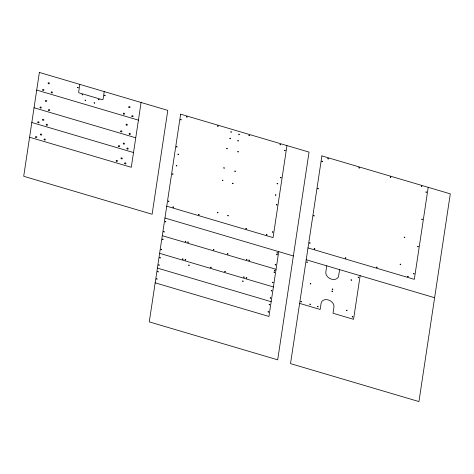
<?xml version="1.0" encoding="UTF-8"?>
<svg xmlns="http://www.w3.org/2000/svg" width="474" height="474" viewBox="0 0 474 474"><rect width="100%" height="100%" fill="white"/><g stroke="black" fill="none" stroke-linecap="round" stroke-linejoin="round"><path stroke-width="0.71" d="M79.828 84.384L78.666 92.069A0.812 0.616 27.6 0 0 79.348 92.922L102.2 99.676A0.812 0.616 27.6 0 0 103.065 99.279L104.227 91.595M141.08 102.485L131.298 167.292L29.595 137.241M286.96 145.589L273.065 237.604L166.741 206.19M278.73 251.647L268.942 316.454L155.17 282.836M326.752 265.837L325.816 272.07A6.79 5.131 27.6 0 0 331.45 279.156A6.79 5.131 27.6 0 0 338.655 275.862L339.597 269.635M360.139 275.702L353.557 319.322L333.009 313.255L333.951 307.022A6.79 5.131 27.6 0 0 328.316 299.929A6.79 5.131 27.6 0 0 321.111 303.224L320.169 309.457L299.621 303.39M428.212 187.325L414.323 279.346L307.993 247.926M36.711 90.09L138.414 120.141M34.051 107.74L135.754 137.792M31.823 122.493L133.526 152.545M164.952 218.028L293.365 255.972M306.21 259.764L434.622 297.713M162.286 235.685L276.064 269.303M159.625 253.341L273.397 286.96M157.398 268.088L271.169 301.707M300.836 301.577C301.559 302.874 301.76 300.729 300.836 301.577M306.791 262.11C307.519 263.396 307.756 261.275 306.802 262.081M310.233 283.742C310.98 285.022 311.169 282.931 310.239 283.707M346.47 310.286C347.14 311.59 347.525 309.445 346.47 310.286M351.05 279.962C351.702 281.248 352.111 279.174 351.056 279.933M352.2 316.751C352.875 318.048 353.225 315.939 352.2 316.751M358.16 277.29C358.753 278.582 359.256 276.52 358.166 277.254M39.378 72.433L23.7 176.287L152.113 214.236L167.79 110.377L39.378 72.433M180.635 114.169L149.274 321.887L277.687 359.831L309.048 152.113L180.635 114.169M321.887 155.91L290.526 363.623L418.939 401.567L450.3 193.854L321.887 155.91M77.653 87.346C77.937 88.709 78.945 86.813 77.653 87.346M82.073 94.51C82.352 95.872 83.359 93.976 82.073 94.51M85.107 100.18C85.385 101.543 86.392 99.647 85.107 100.18M94.095 102.834C94.373 104.197 95.387 102.307 94.095 102.834M98.509 99.368C98.788 100.731 99.801 98.835 98.509 99.368M104.618 95.315C104.902 96.678 105.909 94.782 104.618 95.315M180.647 119.513C180.926 120.876 181.933 118.986 180.647 119.513M176.535 146.727C176.82 148.089 177.827 146.193 176.535 146.727M186.555 116.811C186.821 118.174 187.858 116.284 186.555 116.811M177.957 154.198C178.242 155.561 179.249 153.665 177.957 154.198M172.429 173.934C172.714 175.297 173.721 173.407 172.429 173.934M176.233 165.622C176.518 166.984 177.525 165.088 176.233 165.622M168.323 201.148C168.602 202.511 169.609 200.615 168.323 201.148M165.248 221.5C165.533 222.863 166.54 220.973 165.248 221.5M163.714 231.679C163.992 233.042 164.999 231.152 163.714 231.679M172.945 206.96C173.223 208.323 174.236 206.427 172.945 206.96M162.582 239.157C162.866 240.519 163.874 238.629 162.582 239.157M161.047 249.336C161.326 250.699 162.339 248.809 161.047 249.336M159.791 257.643C160.076 259.005 161.083 257.115 159.791 257.643M158.695 264.913C158.974 266.275 159.987 264.385 158.695 264.913M157.688 271.561C157.972 272.923 158.98 271.033 157.688 271.561M156.592 278.831C156.876 280.193 157.883 278.303 156.592 278.831M217.631 125.995C217.91 127.358 218.917 125.462 217.631 125.995M185.198 241.284C185.482 242.647 186.489 240.756 185.198 241.284M187.769 242.042C188.048 243.405 189.061 241.515 187.769 242.042M182.531 258.94C182.816 260.303 183.823 258.413 182.531 258.94M198.624 214.55C198.908 215.913 199.915 214.017 198.624 214.55M185.103 259.699C185.387 261.061 186.395 259.171 185.103 259.699M230.832 131.849C231.111 133.212 232.118 131.316 230.832 131.849M229.86 138.29C230.139 139.652 231.146 137.756 229.86 138.29M226.732 148.321C227.016 149.683 228.024 147.793 226.732 148.321M188.711 265.108C188.996 266.471 190.003 264.575 188.711 265.108M223.787 167.843C224.066 169.206 225.079 167.316 223.787 167.843M222.318 180.215C222.602 181.578 223.609 179.687 222.318 180.215M238.789 134.201C239.074 135.564 240.081 133.668 238.789 134.201M237.818 140.642C238.102 142.004 239.109 140.108 237.818 140.642M217.459 212.411C217.744 213.774 218.751 211.884 217.459 212.411M237.776 151.585C238.061 152.948 239.068 151.052 237.776 151.585M234.831 171.108C235.11 172.471 236.117 170.581 234.831 171.108M232.592 183.248C232.876 184.611 233.883 182.721 232.592 183.248M248.963 135.25C249.241 136.613 250.254 134.723 248.963 135.25M213.324 249.597C213.602 250.959 214.615 249.063 213.324 249.597M210.657 267.253C210.936 268.616 211.949 266.72 210.657 267.253M227.733 215.445C228.018 216.808 229.025 214.918 227.733 215.445M227.449 253.768C227.727 255.131 228.741 253.24 227.449 253.768M224.783 271.424C225.061 272.787 226.074 270.891 224.783 271.424M245.882 228.509C246.166 229.872 247.173 227.982 245.882 228.509M280.039 144.434C280.318 145.796 281.331 143.906 280.039 144.434M246.326 259.343C246.604 260.706 247.618 258.816 246.326 259.343M284.661 150.246C284.939 151.609 285.952 149.719 284.661 150.246M248.891 260.108C249.176 261.47 250.183 259.574 248.891 260.108M243.66 277C243.938 278.362 244.951 276.472 243.66 277M242.647 281.041C242.931 282.403 243.938 280.513 242.647 281.041M277.094 183.491C277.373 184.854 278.386 182.958 277.094 183.491M246.225 277.758C246.51 279.121 247.517 277.231 246.225 277.758M280.549 177.46C280.833 178.822 281.84 176.926 280.549 177.46M275.37 194.915C275.649 196.277 276.656 194.381 275.37 194.915M266.429 234.583C266.708 235.945 267.721 234.055 266.429 234.583M276.443 204.667C276.615 205.959 277.823 204.312 276.496 204.608M272.337 231.881C272.615 233.244 273.628 231.353 272.337 231.881M276.958 252.778C277.243 254.141 278.25 252.245 276.958 252.778M276.709 254.437C276.994 255.8 278.001 253.91 276.709 254.437M275.175 264.616C275.453 265.979 276.466 264.083 275.175 264.616M274.298 270.435C274.47 271.721 275.678 270.073 274.345 270.37M274.043 272.094C274.327 273.457 275.335 271.566 274.043 272.094M272.509 282.273C272.793 283.636 273.8 281.74 272.509 282.273M271.252 290.58C271.537 291.943 272.544 290.052 271.252 290.58M270.156 297.85C270.441 299.213 271.448 297.322 270.156 297.85M269.155 304.498C269.433 305.86 270.441 303.964 269.155 304.498M268.053 311.768C268.337 313.13 269.345 311.24 268.053 311.768M321.899 161.255C322.184 162.618 323.191 160.722 321.899 161.255M317.793 188.462C318.072 189.825 319.079 187.935 317.793 188.462M327.807 158.553C328.091 159.916 329.098 158.02 327.807 158.553M313.681 215.676C313.966 217.039 314.973 215.143 313.681 215.676M309.575 242.884C309.86 244.246 310.867 242.356 309.575 242.884M314.197 248.696C314.481 250.059 315.488 248.169 314.197 248.696M309.848 304.154C310.132 305.517 311.14 303.627 309.848 304.154M358.883 167.731C359.168 169.094 360.175 167.203 358.883 167.731M317.556 306.429C317.728 307.721 318.937 306.074 317.604 306.37M332.244 289.075C332.529 290.438 333.536 288.548 332.244 289.075M331.936 291.154C332.215 292.517 333.222 290.621 331.936 291.154M345.273 257.88C345.558 259.242 346.565 257.352 345.273 257.88M390.215 176.992C390.499 178.354 391.506 176.458 390.215 176.992M376.605 267.14C376.889 268.503 377.897 266.607 376.605 267.14M404.198 237.213C404.476 238.576 405.489 236.68 404.198 237.213M421.291 186.175C421.576 187.538 422.583 185.642 421.291 186.175M400.121 264.214C400.4 265.576 401.413 263.686 400.121 264.214M425.913 191.988C426.197 193.351 427.204 191.455 425.913 191.988M421.807 219.195C422.085 220.558 423.098 218.668 421.807 219.195M407.681 276.324C407.966 277.687 408.973 275.791 407.681 276.324M417.695 246.409C417.979 247.772 418.986 245.882 417.695 246.409M413.589 273.622C413.873 274.985 414.88 273.089 413.589 273.622M37.92 122.505A0.681 0.515 27.6 0 0 39.028 122.588A0.681 0.515 27.6 0 0 38.335 121.723A0.681 0.515 27.6 0 0 37.92 122.505M46.393 125.012A0.681 0.515 27.6 0 0 47.501 125.095A0.681 0.515 27.6 0 0 46.813 124.224A0.681 0.515 27.6 0 0 46.393 125.012M42.719 120.017A0.681 0.515 27.6 0 0 43.827 120.106A0.681 0.515 27.6 0 0 43.14 119.235A0.681 0.515 27.6 0 0 42.719 120.017M118.559 146.336A0.681 0.515 27.6 0 0 119.673 146.419A0.681 0.515 27.6 0 0 118.98 145.554A0.681 0.515 27.6 0 0 118.559 146.336M127.038 148.842A0.681 0.515 27.6 0 0 128.146 148.925A0.681 0.515 27.6 0 0 127.459 148.054A0.681 0.515 27.6 0 0 127.038 148.842M123.364 143.847A0.681 0.515 27.6 0 0 124.472 143.93A0.681 0.515 27.6 0 0 123.785 143.065A0.681 0.515 27.6 0 0 123.364 143.847M35.692 137.253A0.681 0.515 27.6 0 0 36.8 137.336A0.681 0.515 27.6 0 0 36.113 136.471A0.681 0.515 27.6 0 0 35.692 137.253M44.165 139.759A0.681 0.515 27.6 0 0 45.279 139.842A0.681 0.515 27.6 0 0 44.586 138.977A0.681 0.515 27.6 0 0 44.165 139.759M40.491 134.764A0.681 0.515 27.6 0 0 41.605 134.853A0.681 0.515 27.6 0 0 40.912 133.982A0.681 0.515 27.6 0 0 40.491 134.764M116.337 161.083A0.681 0.515 27.6 0 0 117.445 161.166A0.681 0.515 27.6 0 0 116.752 160.301A0.681 0.515 27.6 0 0 116.337 161.083M124.81 163.589A0.681 0.515 27.6 0 0 125.918 163.672A0.681 0.515 27.6 0 0 125.231 162.801A0.681 0.515 27.6 0 0 124.81 163.589M121.137 158.594A0.681 0.515 27.6 0 0 122.245 158.683A0.681 0.515 27.6 0 0 121.557 157.812A0.681 0.515 27.6 0 0 121.137 158.594M48.241 83.46A0.681 0.515 27.6 0 0 49.349 83.548A0.681 0.515 27.6 0 0 48.656 82.677A0.681 0.515 27.6 0 0 48.241 83.46M51.287 92.608A0.681 0.515 27.6 0 0 52.395 92.691A0.681 0.515 27.6 0 0 51.707 91.82A0.681 0.515 27.6 0 0 51.287 92.608M42.808 90.101A0.681 0.515 27.6 0 0 43.922 90.184A0.681 0.515 27.6 0 0 43.229 89.319A0.681 0.515 27.6 0 0 42.808 90.101M128.881 107.29A0.681 0.515 27.6 0 0 129.995 107.373A0.681 0.515 27.6 0 0 129.301 106.508A0.681 0.515 27.6 0 0 128.881 107.29M123.453 113.932A0.681 0.515 27.6 0 0 124.561 114.015A0.681 0.515 27.6 0 0 123.874 113.15A0.681 0.515 27.6 0 0 123.453 113.932M131.926 116.438A0.681 0.515 27.6 0 0 133.04 116.521A0.681 0.515 27.6 0 0 132.347 115.65A0.681 0.515 27.6 0 0 131.926 116.438M45.575 101.116A0.681 0.515 27.6 0 0 46.683 101.199A0.681 0.515 27.6 0 0 45.996 100.334A0.681 0.515 27.6 0 0 45.575 101.116M48.621 110.264A0.681 0.515 27.6 0 0 49.729 110.347A0.681 0.515 27.6 0 0 49.041 109.476A0.681 0.515 27.6 0 0 48.621 110.264M40.142 107.758A0.681 0.515 27.6 0 0 41.256 107.841A0.681 0.515 27.6 0 0 40.563 106.976A0.681 0.515 27.6 0 0 40.142 107.758M126.214 124.946A0.681 0.515 27.6 0 0 127.328 125.029A0.681 0.515 27.6 0 0 126.635 124.164A0.681 0.515 27.6 0 0 126.214 124.946M120.787 131.588A0.681 0.515 27.6 0 0 121.895 131.671A0.681 0.515 27.6 0 0 121.208 130.806A0.681 0.515 27.6 0 0 120.787 131.588M129.266 134.089A0.681 0.515 27.6 0 0 130.374 134.178A0.681 0.515 27.6 0 0 129.68 133.307A0.681 0.515 27.6 0 0 129.266 134.089"/></g></svg>
